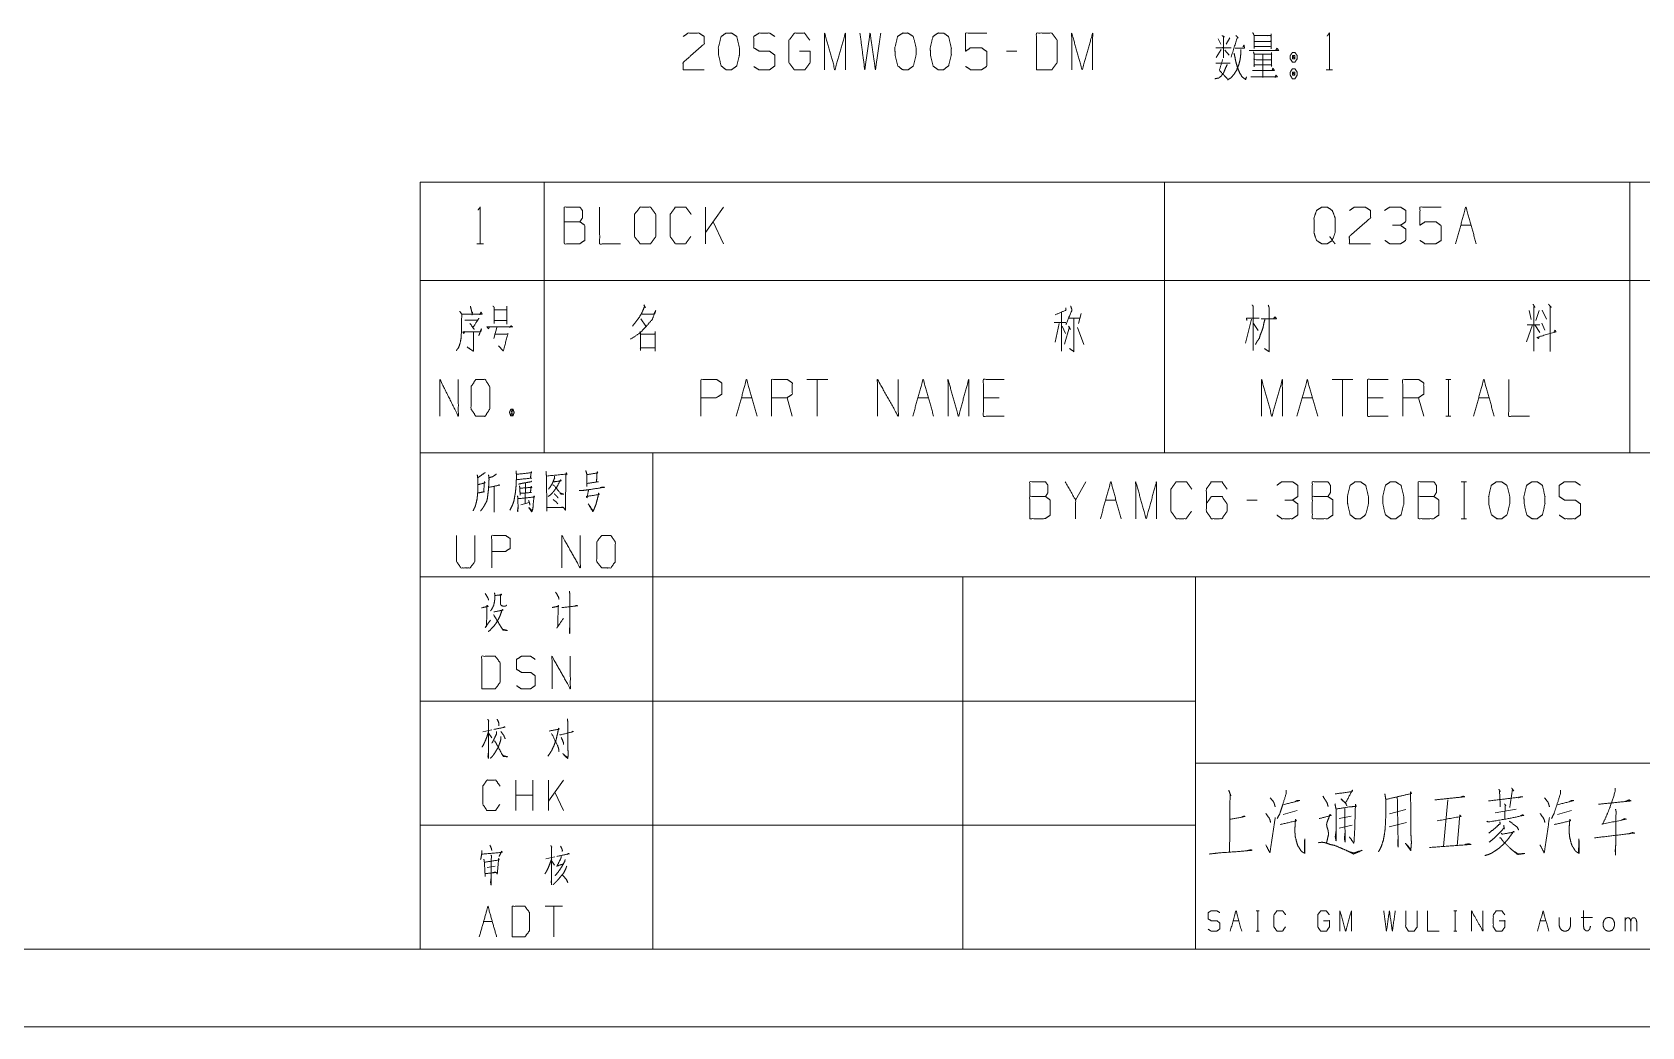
# Model space of a CAD drawing. Header units: millimetres. Extents: x 0 to 420, y 0 to 297.
# Drawn here: x 210 to 313.8, y 0 to 64.1 of the extents above; entities that cross this region are included whole.
import ezdxf

# ---------------------------------------------------------------- set-up
doc = ezdxf.new("R2010")
doc.units = ezdxf.units.MM
doc.layers.add('101', color=7, linetype='Continuous', true_color=0xffffff)

msp = doc.modelspace()

# ---------------------------------------------------------------- linework, layer by layer
at = {"layer": '101', "color": 72, "linetype": 'Continuous', "lineweight": 18}
for p, q in [((286.46, 63.7), (286.62, 63.35)), ((287.2, 63.75), (286.97, 63.35)), ((273.47, 62.9), (272.8, 62.9)), ((286.65, 63), (286.33, 62.5)), ((286.88, 62.97), (287.16, 62.65)), ((286.3, 62.12), (287.22, 62.12)), ((293.41, 61.7), (293.83, 61.7)), ((235, 54.46), (243, 54.46)), ((235, 54.46), (235, 48.11)), ((243, 54.46), (243, 48.11)), ((243, 54.46), (283, 54.46)), ((283, 54.46), (283, 48.11)), ((283, 54.46), (313, 54.46)), ((313, 54.46), (313, 48.11)), ((313, 54.46), (338, 54.46)), ((254.57, 52.85), (253.41, 51.2)), ((253.41, 50.48), (253.41, 52.85)), ((254.57, 50.48), (253.9, 51.9)), ((302.09, 51.68), (302.76, 51.68)), ((238.67, 50.48), (239.09, 50.48)), ((235, 48.11), (235, 37)), ((235, 48.11), (243, 48.11)), ((243, 48.11), (283, 48.11)), ((243, 48.11), (243, 37)), ((283, 48.11), (313, 48.11)), ((283, 48.11), (283, 37)), ((313, 48.11), (338, 48.11)), ((313, 48.11), (313, 37)), ((239.76, 46.22), (240.58, 46.22)), ((240.59, 46.45), (240.59, 45.3)), ((276.35, 46.08), (276.35, 43.55)), ((276.78, 45.68), (277.56, 45.68)), ((277.63, 45.98), (277.45, 45.35)), ((306.49, 46.18), (306.62, 45.6)), ((307.15, 46.18), (306.94, 45.53)), ((307.33, 46.2), (307.61, 45.62)), ((239.76, 45.53), (240.58, 45.53)), ((239.95, 45.08), (239.76, 44.38)), ((239.81, 44.65), (240.59, 44.65)), ((249.23, 45.65), (249.55, 45.17)), ((275.88, 45.4), (276.64, 45.4)), ((276.21, 45.35), (275.95, 44.13)), ((276.39, 45.17), (276.6, 44.7)), ((276.87, 45.12), (276.55, 44)), ((276.8, 45.17), (276.94, 44.95)), ((277.38, 45.08), (277.79, 43.98)), ((288.6, 45.62), (288.21, 44.08)), ((288.74, 45.35), (289.04, 44.9)), ((306.72, 45.25), (306.32, 44.17)), ((306.37, 45.25), (307.18, 45.25)), ((306.87, 45.25), (307.18, 44.77)), ((307.31, 45.37), (307.52, 44.92)), ((261.28, 41.74), (259.94, 41.74)), ((260.61, 41.74), (260.61, 39.36)), ((295.14, 41.74), (293.8, 41.74)), ((294.47, 41.74), (294.47, 39.36)), ((301.12, 41.74), (301.46, 41.74)), ((301.3, 41.74), (301.3, 39.36)), ((255.72, 40.56), (256.39, 40.56)), ((259, 39.36), (258.67, 40.56)), ((267.1, 40.56), (267.77, 40.56)), ((272.33, 40.56), (271.32, 40.56)), ((291.86, 40.56), (292.53, 40.56)), ((297.08, 40.56), (296.08, 40.56)), ((299.7, 39.36), (299.36, 40.56)), ((303.24, 40.56), (303.91, 40.56)), ((240.85, 39.81), (240.99, 39.39)), ((301.12, 39.36), (301.46, 39.36)), ((235, 37), (243, 37)), ((243, 37), (283, 37)), ((283, 37), (313, 37)), ((313, 37), (338, 37)), ((241.79, 35.05), (241.78, 33.74)), ((277.93, 35.14), (277.26, 33.96)), ((302.12, 35.14), (302.46, 35.14)), ((302.3, 35.14), (302.3, 32.76)), ((241.5, 33.66), (242.04, 33.81)), ((279.2, 33.96), (279.87, 33.96)), ((288.97, 33.96), (288.3, 33.96)), ((302.12, 32.76), (302.46, 32.76)), ((239.62, 19.15), (239.06, 19.01)), ((239.43, 18.9), (239.63, 18.63)), ((241.17, 13.94), (241.17, 15.91)), ((242.28, 13.94), (242.28, 15.91)), ((244.25, 15.91), (243.29, 14.54)), ((243.29, 13.94), (243.29, 15.91)), ((242.28, 14.94), (241.17, 14.94)), ((244.25, 13.94), (243.7, 15.12)), ((301.25, 14.63), (300.98, 11.62)), ((290.64, 13.69), (291.54, 13.94)), ((294.25, 13.42), (295.03, 13.59)), ((298.54, 14.01), (297.49, 13.73)), ((304.3, 13.8), (305.66, 14.04)), ((308.32, 13.69), (309.22, 13.94)), ((294.25, 12.8), (295.08, 13)), ((297.47, 12.9), (298.59, 13.18)), ((243.7, 10.96), (243.12, 10.84)), ((243.49, 10.67), (243.68, 10.43)), ((239.32, 10.28), (239.85, 10.36)), ((244.18, 7.77), (243.07, 7.77)), ((243.62, 7.77), (243.62, 5.8)), ((288.91, 7.48), (289.1, 7.48)), ((289.01, 7.48), (289.01, 6.17)), ((301.64, 7.48), (301.83, 7.48)), ((301.74, 7.48), (301.74, 6.17)), ((239.1, 6.79), (239.66, 6.79)), ((287.41, 6.84), (287.78, 6.84)), ((307.21, 6.84), (307.58, 6.84)), ((309.85, 7.04), (310.59, 7.04)), ((312.68, 6.17), (312.68, 7.04)), ((288.91, 6.17), (289.1, 6.17)), ((301.64, 6.17), (301.83, 6.17))]:
    msp.add_line(p, q, dxfattribs=at)
at = {"layer": '101', "color": 133, "linetype": 'Continuous', "lineweight": 18}
for p, q in [((235, 37), (415, 37)), ((235, 37), (235, 5)), ((250, 37), (250, 5)), ((235, 29), (415, 29)), ((270, 29), (270, 5)), ((285, 29), (285, 5)), ((235, 21), (285, 21)), ((285, 17), (394, 17)), ((235, 13), (285, 13)), ((25, 5), (415, 5)), ((235, 5), (415, 5)), ((0, 0), (420, 0))]:
    msp.add_line(p, q, dxfattribs=at)
at = {"layer": '101', "color": 72, "linetype": 'Continuous', "lineweight": 18}
for points, knots in [([(251.97, 63.85), (252.29, 64.07), (252.98, 64.07), (253.32, 63.85), (253.32, 63.37), (251.96, 62.17), (251.97, 61.7), (253.32, 61.7)], [0, 0, 0.069694, 0.192979, 0.265274, 0.350227, 0.67474, 0.759752, 1, 1]), ([(255.08, 61.7), (255.42, 61.95), (255.59, 62.65), (255.59, 63.12), (255.42, 63.85), (255.08, 64.07), (254.74, 64.07), (254.41, 63.85), (254.23, 63.12), (254.25, 62.65), (254.41, 61.95), (254.74, 61.7), (255.08, 61.7)], [0, 0, 0.067527, 0.183972, 0.260585, 0.380944, 0.446143, 0.500306, 0.565506, 0.685865, 0.76253, 0.87831, 0.945837, 1, 1]), ([(256.51, 61.92), (256.84, 61.7), (257.53, 61.7), (257.87, 61.95), (257.87, 62.65), (257.53, 62.9), (256.86, 62.9), (256.51, 63.12), (256.51, 63.85), (256.86, 64.07), (257.53, 64.07), (257.87, 63.85)], [0, 0, 0.068034, 0.184053, 0.254519, 0.372335, 0.442801, 0.555845, 0.62637, 0.748394, 0.818919, 0.931963, 1, 1]), ([(259.47, 62.9), (260.15, 62.9), (260.15, 62.17), (259.81, 61.7), (259.12, 61.7), (258.78, 62.17), (258.78, 63.6), (259.14, 64.07), (259.79, 64.07), (260.13, 63.6)], [0, 0, 0.103295, 0.214795, 0.30426, 0.410276, 0.499741, 0.718896, 0.809957, 0.910534, 1, 1]), ([(261.08, 61.7), (261.08, 64.07), (261.75, 61.7), (262.42, 64.07), (262.42, 61.7)], [0, 0, 0.245192, 0.5, 0.754808, 1, 1]), ([(263.36, 64.07), (263.67, 61.7), (264.01, 64.07), (264.36, 61.7), (264.7, 64.07)], [0, 0, 0.249746, 0.499742, 0.750003, 1, 1]), ([(266.46, 61.7), (266.8, 61.95), (266.98, 62.65), (266.98, 63.12), (266.8, 63.85), (266.46, 64.07), (266.13, 64.07), (265.79, 63.85), (265.61, 63.12), (265.63, 62.65), (265.79, 61.95), (266.13, 61.7), (266.46, 61.7)], [0, 0, 0.067527, 0.183972, 0.260585, 0.380944, 0.446143, 0.500306, 0.565506, 0.685865, 0.76253, 0.87831, 0.945837, 1, 1]), ([(268.74, 61.7), (269.07, 61.95), (269.25, 62.65), (269.25, 63.12), (269.07, 63.85), (268.74, 64.07), (268.4, 64.07), (268.07, 63.85), (267.89, 63.12), (267.91, 62.65), (268.07, 61.95), (268.4, 61.7), (268.74, 61.7)], [0, 0, 0.067524, 0.18397, 0.260582, 0.380941, 0.446138, 0.500304, 0.565503, 0.685862, 0.762527, 0.878307, 0.945834, 1, 1]), ([(270.17, 61.92), (270.5, 61.7), (271.19, 61.7), (271.53, 61.92), (271.53, 62.87), (271.19, 63.12), (270.5, 63.12), (270.17, 62.9), (270.17, 64.07), (271.53, 64.07)], [0, 0, 0.062227, 0.168345, 0.230572, 0.376816, 0.441264, 0.547383, 0.609609, 0.79049, 1, 1]), ([(274.74, 61.7), (275.73, 61.7), (276.08, 62.17), (276.08, 63.6), (275.73, 64.07), (274.74, 64.07), (274.74, 61.7)], [0, 0, 0.142136, 0.227161, 0.43179, 0.516815, 0.658951, 1, 1]), ([(277.01, 61.7), (277.01, 64.07), (277.69, 61.7), (278.36, 64.07), (278.36, 61.7)], [0, 0, 0.245192, 0.5, 0.754808, 1, 1]), ([(286.7, 63.9), (286.86, 63.82), (286.79, 63.87), (286.79, 62.47), (286.79, 63.12), (286.3, 63.12), (287.29, 63.12)], [0, 0, 0.046317, 0.069125, 0.437819, 0.608999, 0.739331, 1, 1]), ([(287.59, 63.92), (287.75, 63.75), (287.69, 63.8), (287.29, 62.52)], [0, 0, 0.14354, 0.187781, 1, 1]), ([(287.55, 63.1), (288.15, 63.1), (288.12, 63.3), (288.05, 63.17)], [0, 0, 0.634142, 0.848464, 1, 1]), ([(288.68, 64.1), (288.77, 63.92), (288.77, 63.07), (288.77, 63.2), (289.86, 63.2), (289.86, 63.05), (289.86, 64.02), (289.86, 63.9), (288.77, 63.9), (289.86, 63.9), (289.86, 63.52), (288.77, 63.52)], [0, 0, 0.027306, 0.1457, 0.163111, 0.315748, 0.336641, 0.472445, 0.489856, 0.642493, 0.79513, 0.847363, 1, 1]), ([(293.48, 63.87), (293.62, 64.07), (293.62, 61.7)], [0, 0, 0.093491, 1, 1]), ([(286.74, 62.37), (286.53, 61.67), (287.06, 61.1)], [0, 0, 0.483235, 1, 1]), ([(287.91, 63), (287.91, 62.7), (287.87, 62.37), (287.78, 62.02), (287.64, 61.67), (287.48, 61.42), (287.3, 61.2), (287.06, 61.05)], [0, 0, 0.134096, 0.280226, 0.441582, 0.610315, 0.742763, 0.870658, 1, 1]), ([(287.48, 62.77), (287.53, 62.52), (287.59, 62.22), (287.69, 61.87), (287.83, 61.52), (287.99, 61.25), (288.22, 61.07), (288.28, 61.25)], [0, 0, 0.122115, 0.267687, 0.442436, 0.62281, 0.774617, 0.912627, 1, 1]), ([(288.45, 62.95), (290.34, 62.95), (290.25, 63.1), (290.16, 62.95)], [0, 0, 0.84452, 0.92226, 1, 1]), ([(288.73, 62.85), (288.77, 62.72), (288.77, 61.9), (288.77, 62.02), (289.9, 62.02), (289.9, 61.9), (289.9, 62.82), (289.9, 62.7), (288.77, 62.7), (288.77, 62.35), (289.9, 62.35), (289.33, 62.35), (289.33, 62.7), (289.33, 61.2), (289.33, 61.65), (288.66, 61.65), (290.08, 61.65), (289.99, 61.8), (289.92, 61.65)], [0, 0, 0.011506, 0.084582, 0.095654, 0.195852, 0.206924, 0.288857, 0.299929, 0.400127, 0.431129, 0.531327, 0.581425, 0.612427, 0.745292, 0.785151, 0.844644, 0.96989, 0.985311, 1, 1]), ([(291.4, 62.82), (291.24, 62.82), (291.1, 62.62), (291.1, 62.4), (291.24, 62.2), (291.4, 62.2), (291.54, 62.4), (291.54, 62.62), (291.4, 62.82)], [0, 0, 0.091012, 0.231141, 0.359867, 0.499993, 0.591006, 0.731139, 0.859864, 1, 1]), ([(291.4, 62.4), (291.4, 62.62), (291.24, 62.62)], [0, 0, 0.585813, 1, 1]), ([(291.24, 62.4), (291.4, 62.4), (291.24, 62.62), (291.24, 62.4)], [0, 0, 0.241164, 0.658904, 1, 1]), ([(287.04, 62.05), (286.9, 61.75), (286.81, 61.52), (286.65, 61.3), (286.49, 61.17), (286.23, 61.12)], [0, 0, 0.251057, 0.434045, 0.642625, 0.795773, 1, 1]), ([(288.56, 61.25), (290.27, 61.25), (290.18, 61.35), (290.11, 61.2)], [0, 0, 0.85138, 0.91765, 1, 1]), ([(291.54, 61.55), (291.4, 61.77), (291.24, 61.77), (291.1, 61.55), (291.1, 61.35), (291.24, 61.12), (291.4, 61.12), (291.54, 61.35), (291.54, 61.55)], [0, 0, 0.149201, 0.238515, 0.38771, 0.499998, 0.649195, 0.738509, 0.887713, 1, 1]), ([(291.24, 61.55), (291.24, 61.35), (291.4, 61.35)], [0, 0, 0.556976, 1, 1]), ([(291.4, 61.55), (291.24, 61.55), (291.4, 61.35), (291.4, 61.55)], [0, 0, 0.258824, 0.674604, 1, 1]), ([(238.74, 52.65), (238.88, 52.85), (238.88, 50.48)], [0, 0, 0.093491, 1, 1]), ([(244.3, 51.9), (244.3, 52.85), (245.31, 52.85), (245.47, 52.63), (245.47, 52.15), (245.31, 51.9), (244.3, 51.9), (244.3, 50.48), (245.29, 50.48), (245.62, 50.7), (245.62, 51.68), (245.31, 51.9)], [0, 0, 0.115917, 0.238846, 0.272468, 0.330427, 0.366584, 0.489512, 0.663388, 0.78416, 0.833484, 0.952452, 1, 1]), ([(246.58, 52.85), (246.58, 50.48), (247.92, 50.48)], [0, 0, 0.638733, 1, 1]), ([(249.19, 50.48), (249.86, 50.48), (250.2, 50.95), (250.2, 52.38), (249.86, 52.85), (249.19, 52.85), (248.83, 52.38), (248.83, 50.95), (249.19, 50.48)], [0, 0, 0.102684, 0.191619, 0.409477, 0.498411, 0.601095, 0.691619, 0.909477, 1, 1]), ([(252.45, 50.95), (252.12, 50.48), (251.46, 50.48), (251.13, 50.95), (251.13, 52.38), (251.46, 52.85), (252.14, 52.85), (252.47, 52.38)], [0, 0, 0.11457, 0.243368, 0.357935, 0.638584, 0.753151, 0.88543, 1, 1]), ([(293.65, 50.95), (293.81, 50.7), (293.48, 50.48), (293.14, 50.48), (292.8, 50.7), (292.63, 51.18), (292.63, 52.15), (292.8, 52.63), (293.14, 52.85), (293.48, 52.85), (293.81, 52.63), (293.99, 52.15), (293.99, 51.2), (293.81, 50.7), (293.99, 50.48)], [0, 0, 0.043279, 0.102317, 0.151367, 0.210407, 0.284429, 0.426831, 0.500853, 0.559894, 0.608944, 0.667982, 0.742004, 0.880755, 0.958211, 1, 1]), ([(294.92, 52.63), (295.24, 52.85), (295.93, 52.85), (296.27, 52.63), (296.27, 52.15), (294.9, 50.95), (294.92, 50.48), (296.27, 50.48)], [0, 0, 0.069691, 0.192979, 0.265274, 0.350227, 0.674741, 0.759752, 1, 1]), ([(298.21, 51.68), (298.54, 51.9), (298.54, 52.63), (298.21, 52.85), (297.52, 52.85), (297.18, 52.63)], [0, 0, 0.153872, 0.429851, 0.583723, 0.846122, 1, 1]), ([(299.46, 50.7), (299.79, 50.48), (300.48, 50.48), (300.82, 50.7), (300.82, 51.65), (300.48, 51.9), (299.79, 51.9), (299.46, 51.68), (299.46, 52.85), (300.82, 52.85)], [0, 0, 0.062229, 0.168345, 0.230571, 0.376816, 0.441264, 0.547379, 0.609609, 0.79049, 1, 1]), ([(297.2, 50.7), (297.52, 50.48), (298.21, 50.48), (298.54, 50.7), (298.54, 51.43), (298.21, 51.68), (297.69, 51.68)], [0, 0, 0.124123, 0.34369, 0.472445, 0.703376, 0.836727, 1, 1]), ([(237.56, 46.13), (237.69, 45.95), (237.66, 44.45), (237.59, 44.08), (237.48, 43.78), (237.34, 43.6)], [0, 0, 0.081566, 0.649824, 0.793832, 0.914832, 1, 1]), ([(237.7, 45.95), (239.01, 45.95), (238.93, 46.08), (238.85, 45.9)], [0, 0, 0.79327, 0.883171, 1, 1]), ([(237.89, 45.55), (238.71, 45.55), (238.8, 45.68), (238.41, 45.08), (238.5, 44.95), (238.22, 45.35)], [0, 0, 0.349352, 0.41636, 0.723317, 0.790325, 1, 1]), ([(238.25, 46.45), (238.36, 46), (238.39, 46.08), (238.35, 45.9)], [0, 0, 0.638265, 0.750293, 1, 1]), ([(239.7, 46.47), (239.78, 46.38), (239.78, 45.35)], [0, 0, 0.110318, 1, 1]), ([(249.32, 45.95), (250.08, 45.95), (250.2, 46.18), (249.97, 45.6), (249.55, 45.12), (249.14, 44.7), (248.56, 44.33)], [0, 0, 0.213824, 0.286066, 0.460275, 0.639447, 0.80491, 1, 1]), ([(249.43, 46.55), (249.53, 46.38), (249.48, 46.45), (249.28, 45.98), (249.05, 45.62), (248.7, 45.17)], [0, 0, 0.113643, 0.164652, 0.449685, 0.682203, 1, 1]), ([(276.64, 46.35), (276.64, 46.2), (275.95, 45.9)], [0, 0, 0.166335, 1, 1]), ([(276.94, 46.47), (277.03, 46.22), (276.64, 45.28)], [0, 0, 0.205285, 1, 1]), ([(277.15, 45.68), (277.15, 43.53), (276.87, 43.73)], [0, 0, 0.861245, 1, 1]), ([(288.3, 45.53), (288.28, 45.68), (289.1, 45.68)], [0, 0, 0.156667, 1, 1]), ([(288.64, 46.55), (288.71, 46.45), (288.71, 43.6)], [0, 0, 0.041199, 1, 1]), ([(289.22, 45.65), (290.21, 45.65), (290.12, 45.78), (290.01, 45.65)], [0, 0, 0.757413, 0.874554, 1, 1]), ([(289.68, 46.53), (289.73, 46.38), (289.73, 43.53), (289.43, 43.73)], [0, 0, 0.047209, 0.892896, 1, 1]), ([(306.76, 46.58), (306.87, 46.38), (306.81, 46.45), (306.81, 43.55)], [0, 0, 0.070344, 0.098885, 1, 1]), ([(307.75, 46.58), (307.93, 46.38), (307.86, 46.45), (307.86, 43.53)], [0, 0, 0.081006, 0.11229, 1, 1]), ([(237.91, 44.83), (237.81, 44.7), (237.77, 44.8), (238.91, 44.8), (238.96, 45), (238.79, 44.55)], [0, 0, 0.074524, 0.127161, 0.67261, 0.770465, 1, 1]), ([(238.44, 44.83), (238.44, 43.55), (238.03, 43.83)], [0, 0, 0.721581, 1, 1]), ([(239.46, 45.08), (239.41, 45), (239.32, 45.12), (240.97, 45.12), (240.87, 45.2), (240.76, 45.08)], [0, 0, 0.040633, 0.112439, 0.86841, 0.923643, 1, 1]), ([(240.67, 44.73), (240.37, 43.55), (240.07, 43.9)], [0, 0, 0.725031, 1, 1]), ([(249.16, 44.8), (249.21, 44.73), (249.21, 43.6), (249.21, 43.78), (250.15, 43.78), (250.15, 43.55), (250.15, 44.83), (250.15, 44.65), (249.25, 44.65)], [0, 0, 0.018725, 0.248079, 0.283757, 0.474741, 0.520613, 0.780549, 0.816226, 1, 1]), ([(289.47, 45.62), (289.4, 45.37), (289.36, 45.15), (289.29, 44.9), (289.18, 44.65), (289.1, 44.38), (288.95, 44.17), (288.85, 43.98)], [0, 0, 0.146031, 0.274053, 0.420084, 0.572724, 0.735083, 0.872755, 1, 1]), ([(307.15, 44.5), (307.1, 44.38), (306.99, 44.45), (308.23, 44.8), (308.17, 44.92), (308.1, 44.77)], [0, 0, 0.073272, 0.143369, 0.837239, 0.91051, 1, 1]), ([(236.28, 39.36), (236.28, 41.74), (237.47, 39.36), (237.47, 41.74)], [0, 0, 0.320621, 0.679379, 1, 1]), ([(238.6, 39.36), (239.2, 39.36), (239.5, 39.84), (239.5, 41.26), (239.2, 41.74), (238.6, 41.74), (238.29, 41.26), (238.29, 39.84), (238.6, 39.36)], [0, 0, 0.094594, 0.183574, 0.409674, 0.498654, 0.593248, 0.683574, 0.909674, 1, 1]), ([(253.11, 39.36), (253.11, 41.74), (254.11, 41.74), (254.45, 41.51), (254.45, 40.79), (254.1, 40.56), (253.11, 40.56)], [0, 0, 0.401146, 0.571314, 0.639588, 0.762043, 0.832817, 1, 1]), ([(257.66, 39.36), (257.66, 41.74), (258.67, 41.74), (259, 41.51), (259, 40.79), (258.67, 40.56), (257.66, 40.56)], [0, 0, 0.400952, 0.571034, 0.639278, 0.761674, 0.829918, 1, 1]), ([(264.49, 39.36), (264.49, 41.74), (265.83, 39.36), (265.83, 41.74)], [0, 0, 0.317574, 0.682426, 1, 1]), ([(269.04, 39.36), (269.04, 41.74), (269.71, 39.36), (270.38, 41.74), (270.38, 39.36)], [0, 0, 0.245192, 0.5, 0.754808, 1, 1]), ([(272.66, 39.36), (271.32, 39.36), (271.32, 41.74), (272.66, 41.74)], [0, 0, 0.26539, 0.73461, 1, 1]), ([(289.25, 39.36), (289.25, 41.74), (289.92, 39.36), (290.59, 41.74), (290.59, 39.36)], [0, 0, 0.245192, 0.5, 0.754808, 1, 1]), ([(297.42, 39.36), (296.08, 39.36), (296.08, 41.74), (297.42, 41.74)], [0, 0, 0.26539, 0.73461, 1, 1]), ([(298.35, 39.36), (298.35, 41.74), (299.36, 41.74), (299.7, 41.51), (299.7, 40.79), (299.36, 40.56), (298.35, 40.56)], [0, 0, 0.400952, 0.571034, 0.639278, 0.761674, 0.829918, 1, 1]), ([(305.18, 41.74), (305.18, 39.36), (306.53, 39.36)], [0, 0, 0.638733, 1, 1]), ([(240.85, 39.39), (240.99, 39.39), (241.07, 39.61), (240.99, 39.81), (240.85, 39.81), (240.77, 39.61), (240.85, 39.39), (240.99, 39.81)], [0, 0, 0.086283, 0.23189, 0.363169, 0.449452, 0.580731, 0.726338, 1, 1]), ([(239.2, 35.73), (239.14, 35.69), (238.72, 35.4), (238.69, 35.58), (238.73, 35.4), (238.73, 34.83), (238.72, 34.47), (238.7, 34.23), (238.67, 33.99), (238.62, 33.77), (238.56, 33.55), (238.48, 33.39), (238.42, 33.26)], [0, 0, 0.024363, 0.186803, 0.243942, 0.302154, 0.485023, 0.597668, 0.675195, 0.753199, 0.825098, 0.898191, 0.953346, 1, 1]), ([(239.94, 35.64), (239.69, 35.47), (239.45, 35.4), (239.42, 35.58), (239.45, 35.31), (239.44, 35.05), (239.42, 34.76), (239.4, 34.52), (239.37, 34.3), (239.34, 34.05), (239.3, 33.88), (239.22, 33.74), (239.14, 33.59), (239.06, 33.46), (238.98, 33.35), (238.9, 33.26)], [0, 0, 0.096323, 0.172941, 0.229419, 0.31342, 0.396988, 0.487497, 0.564126, 0.634338, 0.711439, 0.768976, 0.817389, 0.871907, 0.92032, 0.962889, 1, 1]), ([(241.2, 35.84), (241.21, 35.64), (241.21, 35.29), (241.2, 34.96), (241.18, 34.74), (241.15, 34.45), (241.11, 34.21), (241.06, 33.94), (241, 33.74), (240.92, 33.55), (240.79, 33.3)], [0, 0, 0.076501, 0.212087, 0.339339, 0.424292, 0.535104, 0.630036, 0.733301, 0.813244, 0.895184, 1, 1]), ([(241.25, 35.62), (242.21, 35.73), (242.17, 35.78), (242.12, 35.38), (242.2, 35.38), (241.23, 35.27)], [0, 0, 0.39108, 0.416924, 0.577585, 0.60892, 1, 1]), ([(243.12, 35.8), (243.15, 35.51), (243.18, 33.24), (243.17, 33.48), (244.27, 33.48), (244.2, 33.5), (244.04, 33.48)], [0, 0, 0.069512, 0.617083, 0.675676, 0.942511, 0.962039, 1, 1]), ([(243.17, 35.51), (244.48, 35.64), (244.43, 35.71), (244.4, 35.51), (244.38, 33.52), (244.37, 33.3), (244.26, 33.48)], [0, 0, 0.32813, 0.348326, 0.398409, 0.893176, 0.948286, 1, 1]), ([(243.68, 35.49), (243.68, 35.38), (243.54, 35.05), (243.37, 34.78), (243.29, 34.67)], [0, 0, 0.119857, 0.510439, 0.853216, 1, 1]), ([(245.69, 35.86), (245.76, 35.6), (245.76, 34.83), (245.76, 35.03), (246.51, 35.14), (246.38, 35.14), (246.41, 35.69), (246.43, 35.78), (246.46, 35.71), (246.35, 35.69), (245.76, 35.6)], [0, 0, 0.076615, 0.294118, 0.350048, 0.563217, 0.598361, 0.753969, 0.779212, 0.799823, 0.831203, 1, 1]), ([(238.76, 34.41), (238.8, 34.43), (239.15, 34.5), (239.11, 34.47), (239.15, 35.16), (239.19, 35.07), (238.75, 34.96)], [0, 0, 0.022681, 0.239273, 0.269981, 0.676983, 0.732557, 1, 1]), ([(239.44, 34.78), (240.14, 34.92), (240.09, 34.94), (240.01, 34.89)], [0, 0, 0.834819, 0.895271, 1, 1]), ([(239.79, 34.83), (239.79, 33.19), (239.78, 33.3), (239.79, 33.48)], [0, 0, 0.849785, 0.907773, 1, 1]), ([(242.2, 35.18), (242.15, 35.14), (241.76, 35.07), (241.54, 35.03), (241.34, 34.98)], [0, 0, 0.07226, 0.516589, 0.766867, 1, 1]), ([(241.42, 34.87), (241.43, 34.72), (241.46, 34.27), (241.45, 34.39), (242.18, 34.45), (242.12, 34.45), (242.17, 34.85), (242.2, 34.78), (241.43, 34.72)], [0, 0, 0.056492, 0.217482, 0.258029, 0.525926, 0.548635, 0.694164, 0.720796, 1, 1]), ([(243.6, 35.16), (243.66, 35.14), (244.1, 35.2), (244.06, 35.27), (243.85, 34.85), (243.7, 34.63), (243.56, 34.45), (243.42, 34.3), (243.26, 34.19)], [0, 0, 0.033928, 0.260451, 0.302015, 0.540804, 0.679359, 0.795007, 0.902031, 1, 1]), ([(243.57, 34.92), (243.62, 34.92), (244.1, 34.34), (244.27, 34.34), (244.1, 34.39), (244.02, 34.43)], [0, 0, 0.037884, 0.645156, 0.784053, 0.927468, 1, 1]), ([(243.65, 34.36), (243.82, 34.21), (243.9, 34.1)], [0, 0, 0.630834, 1, 1]), ([(245.27, 34.58), (245.48, 34.58), (245.88, 34.63), (246.88, 34.78), (246.77, 34.8), (246.61, 34.76)], [0, 0, 0.107045, 0.322389, 0.855631, 0.914429, 1, 1]), ([(245.87, 34.63), (245.76, 34.1), (245.72, 34.19), (246.55, 34.32), (246.51, 34.41), (246.51, 34.32), (246.41, 33.94), (246.35, 33.7), (246.27, 33.5), (246.21, 33.35), (246.16, 33.24), (246.13, 33.22), (245.85, 33.72), (246.15, 33.26)], [0, 0, 0.136367, 0.159976, 0.371153, 0.396349, 0.418608, 0.516111, 0.579315, 0.633124, 0.675136, 0.705359, 0.714999, 0.861275, 1, 1]), ([(274.31, 34.19), (274.31, 35.14), (275.32, 35.14), (275.48, 34.91), (275.48, 34.44), (275.32, 34.19), (274.31, 34.19), (274.31, 32.76), (275.3, 32.76), (275.63, 32.99), (275.63, 33.96), (275.32, 34.19)], [0, 0, 0.115917, 0.238847, 0.27247, 0.330428, 0.366585, 0.489515, 0.66339, 0.784165, 0.833487, 0.952454, 1, 1]), ([(277.26, 32.76), (277.26, 33.96), (276.59, 35.14)], [0, 0, 0.469957, 1, 1]), ([(281.14, 32.76), (281.14, 35.14), (281.81, 32.76), (282.48, 35.14), (282.48, 32.76)], [0, 0, 0.245192, 0.5, 0.754808, 1, 1]), ([(284.74, 33.24), (284.4, 32.76), (283.75, 32.76), (283.41, 33.24), (283.41, 34.66), (283.75, 35.14), (284.42, 35.14), (284.76, 34.66)], [0, 0, 0.114568, 0.243366, 0.357936, 0.638584, 0.753154, 0.885433, 1, 1]), ([(285.69, 33.71), (286.01, 34.19), (286.7, 34.19), (287.03, 33.71), (287.03, 33.24), (286.7, 32.76), (286.01, 32.76), (285.69, 33.24), (285.69, 34.66), (286.01, 35.14), (286.7, 35.14), (287.03, 34.66)], [0, 0, 0.076964, 0.169762, 0.248073, 0.312018, 0.39033, 0.483127, 0.560092, 0.751927, 0.828891, 0.921688, 1, 1]), ([(291.25, 33.96), (291.59, 34.19), (291.59, 34.91), (291.25, 35.14), (290.56, 35.14), (290.23, 34.91)], [0, 0, 0.153877, 0.429855, 0.583732, 0.846129, 1, 1]), ([(292.52, 34.19), (292.52, 35.14), (293.53, 35.14), (293.69, 34.91), (293.69, 34.44), (293.53, 34.19), (292.52, 34.19), (292.52, 32.76), (293.51, 32.76), (293.85, 32.99), (293.85, 33.96), (293.53, 34.19)], [0, 0, 0.115917, 0.238845, 0.272468, 0.330427, 0.366583, 0.489512, 0.663388, 0.78416, 0.833484, 0.952452, 1, 1]), ([(295.63, 32.76), (295.96, 33.01), (296.14, 33.71), (296.14, 34.19), (295.96, 34.91), (295.63, 35.14), (295.29, 35.14), (294.96, 34.91), (294.78, 34.19), (294.8, 33.71), (294.96, 33.01), (295.29, 32.76), (295.63, 32.76)], [0, 0, 0.067524, 0.183971, 0.260583, 0.380943, 0.446139, 0.500306, 0.565503, 0.685862, 0.762528, 0.878309, 0.945833, 1, 1]), ([(297.9, 32.76), (298.24, 33.01), (298.42, 33.71), (298.42, 34.19), (298.24, 34.91), (297.9, 35.14), (297.57, 35.14), (297.23, 34.91), (297.06, 34.19), (297.07, 33.71), (297.23, 33.01), (297.57, 32.76), (297.9, 32.76)], [0, 0, 0.067527, 0.183972, 0.260584, 0.380943, 0.446142, 0.500305, 0.565504, 0.685864, 0.762529, 0.87831, 0.945837, 1, 1]), ([(299.35, 34.19), (299.35, 35.14), (300.36, 35.14), (300.52, 34.91), (300.52, 34.44), (300.36, 34.19), (299.35, 34.19), (299.35, 32.76), (300.34, 32.76), (300.68, 32.99), (300.68, 33.96), (300.36, 34.19)], [0, 0, 0.115916, 0.238846, 0.272469, 0.330427, 0.366583, 0.489513, 0.663388, 0.784161, 0.833486, 0.952452, 1, 1]), ([(304.73, 32.76), (305.07, 33.01), (305.25, 33.71), (305.25, 34.19), (305.07, 34.91), (304.73, 35.14), (304.4, 35.14), (304.06, 34.91), (303.89, 34.19), (303.9, 33.71), (304.06, 33.01), (304.4, 32.76), (304.73, 32.76)], [0, 0, 0.067524, 0.183971, 0.260583, 0.380943, 0.446139, 0.500306, 0.565503, 0.685862, 0.762528, 0.878309, 0.945833, 1, 1]), ([(307.01, 32.76), (307.35, 33.01), (307.52, 33.71), (307.52, 34.19), (307.35, 34.91), (307.01, 35.14), (306.67, 35.14), (306.34, 34.91), (306.16, 34.19), (306.18, 33.71), (306.34, 33.01), (306.67, 32.76), (307.01, 32.76)], [0, 0, 0.067524, 0.183971, 0.260583, 0.380943, 0.446139, 0.500306, 0.565503, 0.685862, 0.762528, 0.878309, 0.945833, 1, 1]), ([(308.44, 32.99), (308.77, 32.76), (309.46, 32.76), (309.8, 33.01), (309.8, 33.71), (309.46, 33.96), (308.79, 33.96), (308.44, 34.19), (308.44, 34.91), (308.79, 35.14), (309.46, 35.14), (309.8, 34.91)], [0, 0, 0.068037, 0.184056, 0.254519, 0.372335, 0.442798, 0.555843, 0.62637, 0.748394, 0.818922, 0.931966, 1, 1]), ([(241.29, 34.23), (241.31, 34.03), (241.32, 33.52), (241.31, 33.19), (241.29, 33.28), (241.32, 33.5)], [0, 0, 0.147471, 0.523365, 0.768668, 0.835023, 1, 1]), ([(241.32, 34.05), (242.39, 34.16), (242.35, 34.23), (242.34, 34.12), (242.29, 33.61), (242.28, 33.41), (242.21, 33.19), (242.01, 33.48), (242.23, 33.26)], [0, 0, 0.374083, 0.399749, 0.43883, 0.61759, 0.687459, 0.767887, 0.891105, 1, 1]), ([(242, 33.94), (242.06, 33.77), (242.09, 33.63)], [0, 0, 0.579215, 1, 1]), ([(243.59, 33.99), (243.79, 33.83), (243.88, 33.72)], [0, 0, 0.637944, 1, 1]), ([(290.24, 32.99), (290.56, 32.76), (291.25, 32.76), (291.59, 32.99), (291.59, 33.71), (291.25, 33.96), (290.74, 33.96)], [0, 0, 0.124118, 0.343685, 0.472446, 0.703377, 0.836734, 1, 1]), ([(237.36, 31.68), (237.36, 30), (237.64, 29.58), (238.23, 29.58), (238.54, 30), (238.54, 31.68)], [0, 0, 0.33715, 0.438599, 0.557782, 0.66285, 1, 1]), ([(239.62, 29.58), (239.62, 31.68), (240.51, 31.68), (240.81, 31.48), (240.81, 30.84), (240.49, 30.64), (239.62, 30.64)], [0, 0, 0.401145, 0.571312, 0.639588, 0.762043, 0.832818, 1, 1]), ([(244.15, 29.58), (244.15, 31.68), (245.33, 29.58), (245.33, 31.68)], [0, 0, 0.317575, 0.682425, 1, 1]), ([(246.71, 29.58), (247.3, 29.58), (247.59, 30), (247.59, 31.26), (247.3, 31.68), (246.71, 31.68), (246.39, 31.26), (246.39, 30), (246.71, 29.58)], [0, 0, 0.102684, 0.19162, 0.409478, 0.498414, 0.601098, 0.69162, 0.909478, 1, 1]), ([(243.74, 28.03), (243.93, 27.7), (243.96, 27.56)], [0, 0, 0.736529, 1, 1]), ([(244.63, 28.09), (244.65, 27.94), (244.65, 25.36), (244.63, 25.53), (244.65, 25.75)], [0, 0, 0.049515, 0.872926, 0.929447, 1, 1]), ([(238.96, 27.01), (239.39, 27.1), (239.32, 27.19), (239.31, 27.01), (239.29, 25.84), (239.21, 25.75), (239.54, 26.22)], [0, 0, 0.167422, 0.209474, 0.278414, 0.733408, 0.779231, 1, 1]), ([(239.2, 27.94), (239.39, 27.63), (239.42, 27.5)], [0, 0, 0.726452, 1, 1]), ([(239.81, 27.98), (239.82, 27.78), (239.82, 27.56), (239.79, 27.37), (239.75, 27.17), (239.68, 27.03), (239.62, 26.92), (239.54, 26.81)], [0, 0, 0.161539, 0.340478, 0.503498, 0.668955, 0.787647, 0.890428, 1, 1]), ([(239.84, 27.81), (240.26, 27.85), (240.23, 27.92), (240.18, 27.74), (240.18, 27.59), (240.18, 27.3), (240.2, 27.23), (240.23, 27.17), (240.29, 27.14), (240.37, 27.12), (240.48, 27.12), (240.54, 27.14), (240.59, 27.19)], [0, 0, 0.256861, 0.301243, 0.412007, 0.505689, 0.679669, 0.720918, 0.765306, 0.805452, 0.854617, 0.920845, 0.960991, 1, 1]), ([(243.51, 27.03), (243.94, 27.12), (243.91, 27.17), (243.88, 25.8), (243.82, 25.71), (244.24, 26.33)], [0, 0, 0.163595, 0.183435, 0.685805, 0.725489, 1, 1]), ([(244.15, 27.03), (245.16, 27.14), (245.1, 27.17), (244.97, 27.12)], [0, 0, 0.837047, 0.891364, 1, 1]), ([(239.75, 26.75), (240.35, 26.86), (240.31, 26.92), (240.17, 26.53), (240.09, 26.35), (240.01, 26.2), (239.89, 26), (239.75, 25.82), (239.6, 25.67), (239.5, 25.55), (239.4, 25.49)], [0, 0, 0.254941, 0.288363, 0.462053, 0.541623, 0.612966, 0.709673, 0.80267, 0.888733, 0.952733, 1, 1]), ([(239.73, 26.55), (239.76, 26.55), (240.34, 25.58), (240.63, 25.55), (240.34, 25.62), (240.26, 25.71)], [0, 0, 0.016597, 0.617583, 0.775731, 0.937327, 1, 1]), ([(238.98, 21.79), (239.85, 21.79), (240.17, 22.21), (240.17, 23.47), (239.85, 23.89), (238.98, 23.89), (238.98, 21.79)], [0, 0, 0.142136, 0.227161, 0.43179, 0.516816, 0.658952, 1, 1]), ([(241.23, 21.99), (241.52, 21.79), (242.13, 21.79), (242.43, 22.01), (242.43, 22.63), (242.13, 22.85), (241.54, 22.85), (241.23, 23.05), (241.23, 23.69), (241.54, 23.89), (242.13, 23.89), (242.43, 23.69)], [0, 0, 0.068036, 0.184055, 0.254519, 0.372335, 0.4428, 0.555844, 0.62637, 0.748394, 0.81892, 0.931964, 1, 1]), ([(243.51, 21.79), (243.51, 23.89), (244.69, 21.79), (244.69, 23.89)], [0, 0, 0.317575, 0.682425, 1, 1]), ([(239.37, 19.83), (239.44, 19.71), (239.41, 19.75), (239.41, 17.31), (239.38, 17.45), (239.41, 17.66)], [0, 0, 0.048142, 0.065074, 0.880813, 0.930182, 1, 1]), ([(239.97, 19.83), (240.06, 19.65), (240.09, 19.52), (240.09, 19.4)], [0, 0, 0.449924, 0.728677, 1, 1]), ([(244.5, 19.85), (244.53, 19.63), (244.53, 18.05), (244.55, 17.54), (244.53, 17.33), (244.52, 17.29), (244.2, 17.62), (244.52, 17.33)], [0, 0, 0.066217, 0.519982, 0.669307, 0.729162, 0.741827, 0.875056, 1, 1]), ([(239.41, 19.01), (239.32, 18.72), (239.22, 18.47), (239.12, 18.24), (239, 18.03)], [0, 0, 0.285939, 0.539663, 0.775435, 1, 1]), ([(240.2, 18.72), (240.22, 18.55), (240.13, 18.26), (240.04, 18.03), (239.94, 17.85), (239.76, 17.56), (239.66, 17.43), (239.53, 17.31)], [0, 0, 0.103476, 0.291956, 0.443856, 0.576191, 0.787107, 0.887318, 1, 1]), ([(239.94, 19.03), (239.92, 18.86), (239.78, 18.57), (239.68, 18.36), (239.62, 18.28)], [0, 0, 0.201933, 0.596284, 0.876828, 1, 1]), ([(239.75, 19.17), (240.49, 19.32), (240.44, 19.34), (240.36, 19.29)], [0, 0, 0.838754, 0.907252, 1, 1]), ([(240.22, 19.03), (240.39, 18.8), (240.44, 18.69), (240.49, 18.57)], [0, 0, 0.535199, 0.744449, 1, 1]), ([(243.33, 19.07), (243.98, 19.19), (243.93, 19.25), (243.89, 19.01), (243.83, 18.76), (243.77, 18.49), (243.65, 18.16), (243.52, 17.89), (243.51, 17.85), (243.39, 17.66), (243.25, 17.45)], [0, 0, 0.244428, 0.272774, 0.366789, 0.461906, 0.564547, 0.695473, 0.807142, 0.823507, 0.905515, 1, 1]), ([(243.48, 18.92), (243.87, 18.12), (243.95, 17.89), (243.96, 17.74)], [0, 0, 0.70022, 0.886543, 1, 1]), ([(244.01, 18.84), (244.05, 18.82), (244.9, 19.03), (244.84, 19.05), (244.78, 19.01)], [0, 0, 0.045965, 0.873307, 0.932104, 1, 1]), ([(239.81, 18.43), (239.85, 18.38), (240.36, 17.43), (240.64, 17.41), (240.38, 17.47), (240.3, 17.56)], [0, 0, 0.033497, 0.633662, 0.788434, 0.938664, 1, 1]), ([(244.11, 18.65), (244.24, 18.34), (244.25, 18.2)], [0, 0, 0.698424, 1, 1]), ([(240.14, 14.34), (239.87, 13.94), (239.32, 13.94), (239.05, 14.34), (239.05, 15.52), (239.32, 15.91), (239.88, 15.91), (240.16, 15.52)], [0, 0, 0.114569, 0.243366, 0.357935, 0.638584, 0.753153, 0.885431, 1, 1]), ([(287.13, 15.25), (287.27, 14.9), (287.23, 15.01), (287.2, 14.28), (287.2, 12.25), (287.18, 11.28)], [0, 0, 0.088891, 0.116032, 0.287978, 0.770794, 1, 1]), ([(289.81, 14.76), (290.03, 14.49), (290.08, 14.35), (290.13, 14.18)], [0, 0, 0.519919, 0.73571, 1, 1]), ([(290.83, 15.25), (290.83, 15.01), (290.59, 14.25), (290.42, 13.73), (290.25, 13.42)], [0, 0, 0.124612, 0.535976, 0.817159, 1, 1]), ([(290.66, 14.32), (291.71, 14.59), (291.54, 14.59), (291.37, 14.49)], [0, 0, 0.745411, 0.862774, 1, 1]), ([(293.2, 14.87), (293.47, 14.45), (293.54, 14.21)], [0, 0, 0.661595, 1, 1]), ([(294, 15.01), (295.13, 15.18), (295.1, 15.25), (294.66, 14.42), (294.37, 14.7), (294.69, 14.38), (294.74, 14.25)], [0, 0, 0.361753, 0.385074, 0.683733, 0.811934, 0.953357, 1, 1]), ([(297.2, 15.01), (297.27, 14.59), (297.25, 14.18), (297.25, 13.45), (297.22, 12.8), (297.17, 12.42), (297.1, 12.04), (296.98, 11.66), (296.88, 11.45), (296.78, 11.28)], [0, 0, 0.110336, 0.219176, 0.409317, 0.581468, 0.681885, 0.783317, 0.887931, 0.947989, 1, 1]), ([(297.27, 14.66), (298.91, 15.04), (298.86, 15.14), (298.86, 14.63), (298.88, 13.21), (298.88, 12.38), (298.91, 11.87), (298.88, 11.52), (298.88, 11.35), (298.52, 11.83), (298.86, 11.45)], [0, 0, 0.250211, 0.267275, 0.344454, 0.55544, 0.678925, 0.756189, 0.80777, 0.833496, 0.923863, 1, 1]), ([(298, 14.8), (298.05, 12.07), (298.05, 11.59), (298.03, 11.8), (298.05, 12.21)], [0, 0, 0.711345, 0.837386, 0.891777, 1, 1]), ([(300.42, 14.63), (302.34, 14.83), (302.25, 14.87), (302.08, 14.8)], [0, 0, 0.870762, 0.917258, 1, 1]), ([(303.88, 14.56), (306.08, 14.83), (305.95, 14.83), (305.81, 14.76)], [0, 0, 0.886329, 0.935184, 1, 1]), ([(304.54, 15.32), (304.64, 15.18), (304.59, 15.18), (304.64, 14.18)], [0, 0, 0.138589, 0.178592, 1, 1]), ([(305.37, 15.39), (305.51, 15.21), (305.42, 15.28), (305.25, 14.14)], [0, 0, 0.151118, 0.230947, 1, 1]), ([(307.49, 14.76), (307.71, 14.49), (307.76, 14.35), (307.81, 14.18)], [0, 0, 0.519919, 0.73571, 1, 1]), ([(308.51, 15.25), (308.51, 15.01), (308.27, 14.25), (308.1, 13.73), (307.93, 13.42)], [0, 0, 0.124612, 0.535976, 0.817159, 1, 1]), ([(308.34, 14.32), (309.39, 14.59), (309.22, 14.59), (309.05, 14.49)], [0, 0, 0.745418, 0.86277, 1, 1]), ([(310.98, 14.35), (313.05, 14.56), (312.95, 14.63), (312.68, 14.52)], [0, 0, 0.836554, 0.884532, 1, 1]), ([(312.05, 15.39), (312.05, 15.18), (311.73, 14.21), (311.51, 13.66), (311.24, 13.07), (311.2, 13.07), (312.76, 13.38), (312.66, 13.42), (312.44, 13.32)], [0, 0, 0.046524, 0.275032, 0.408545, 0.553501, 0.564465, 0.92219, 0.945453, 1, 1]), ([(287.23, 13.38), (288.2, 13.56), (288.13, 13.59), (287.96, 13.52)], [0, 0, 0.788943, 0.853361, 1, 1]), ([(289.52, 13.76), (289.74, 13.45), (289.79, 13.35), (289.83, 13.18)], [0, 0, 0.564231, 0.734008, 1, 1]), ([(292.96, 13.42), (293.74, 13.63), (293.66, 13.69), (293.59, 13.49), (293.47, 13.18), (293.44, 13.04), (293.47, 12.87), (293.54, 12.66), (293.57, 12.42), (293.49, 12.07), (293.44, 11.87)], [0, 0, 0.288064, 0.323943, 0.402265, 0.521269, 0.571261, 0.63341, 0.711732, 0.798322, 0.924133, 1, 1]), ([(293.98, 14.38), (294.05, 14.01), (294.05, 12), (294, 12.25), (294.05, 12.59)], [0, 0, 0.129595, 0.800553, 0.883167, 1, 1]), ([(294.05, 14.04), (294.93, 14.18), (295.35, 14.21), (295.3, 14.35), (295.27, 13.28), (295.25, 12.63), (295.22, 12.07), (295.2, 11.83), (294.91, 12.25)], [0, 0, 0.19844, 0.29133, 0.324006, 0.56283, 0.709269, 0.832622, 0.88681, 1, 1]), ([(294.61, 14.07), (294.61, 13.21), (294.64, 12.38), (294.64, 11.9), (294.59, 12.14), (294.64, 12.56)], [0, 0, 0.304008, 0.595981, 0.766226, 0.853067, 1, 1]), ([(300.56, 13.28), (302.1, 13.56), (302.03, 13.66), (301.86, 11.69)], [0, 0, 0.426351, 0.460965, 1, 1]), ([(303.78, 13.25), (303.86, 13.21), (303.9, 13.21), (305.15, 13.42), (306.15, 13.63), (306.08, 13.66), (305.91, 13.59)], [0, 0, 0.030219, 0.048442, 0.519512, 0.900991, 0.93121, 1, 1]), ([(304.9, 14.38), (305, 14.28), (304.95, 14.25), (304.93, 13.42)], [0, 0, 0.138047, 0.196037, 1, 1]), ([(307.2, 13.76), (307.42, 13.45), (307.47, 13.35), (307.51, 13.18)], [0, 0, 0.564239, 0.734012, 1, 1]), ([(312.07, 14.04), (312.1, 13.87), (312.07, 11.07), (312.05, 11.35), (312.07, 11.69)], [0, 0, 0.048504, 0.826565, 0.903707, 1, 1]), ([(289.52, 11.73), (289.79, 11.21), (290.13, 13.49)], [0, 0, 0.202025, 1, 1]), ([(290.44, 13.04), (291.49, 13.28), (291.44, 13.38), (291.42, 13.14), (291.4, 12.8), (291.4, 12.56), (291.42, 12.28), (291.52, 11.87), (291.59, 11.66), (291.69, 11.52), (291.79, 11.35), (291.91, 11.25), (292.05, 11.18), (292.03, 12.11), (292.01, 11.25)], [0, 0, 0.198341, 0.219427, 0.264158, 0.327895, 0.3724, 0.423461, 0.501845, 0.542306, 0.573453, 0.609975, 0.639452, 0.669269, 0.84099, 1, 1]), ([(304.69, 12.49), (304.76, 12.42), (305.54, 12.56), (305.49, 12.59), (305.2, 12.18), (305.03, 11.97), (304.83, 11.76), (304.61, 11.56), (304.37, 11.38), (304.1, 11.21), (303.88, 11.11), (303.64, 11.04)], [0, 0, 0.029336, 0.260529, 0.277957, 0.425844, 0.50411, 0.587085, 0.675092, 0.762231, 0.855274, 0.926064, 1, 1]), ([(304.61, 13.21), (304.64, 13.07), (304.59, 13.07), (304.3, 12.8), (303.9, 12.49)], [0, 0, 0.128573, 0.17333, 0.54243, 1, 1]), ([(304.86, 13), (304.9, 12.76), (304.86, 12.8), (304.51, 12.42), (304.22, 12.14), (303.93, 11.9)], [0, 0, 0.154138, 0.191518, 0.510905, 0.762591, 1, 1]), ([(305.22, 13.25), (305.71, 12.9), (305.83, 12.69)], [0, 0, 0.713213, 1, 1]), ([(307.2, 11.73), (307.47, 11.21), (307.81, 13.49)], [0, 0, 0.202027, 1, 1]), ([(308.12, 13.04), (309.17, 13.28), (309.12, 13.38), (309.1, 13.14), (309.08, 12.8), (309.08, 12.56), (309.1, 12.28), (309.2, 11.87), (309.27, 11.66), (309.37, 11.52), (309.47, 11.35), (309.59, 11.25), (309.73, 11.18), (309.71, 12.11), (309.68, 11.25)], [0, 0, 0.198341, 0.219426, 0.264158, 0.327895, 0.3724, 0.423461, 0.501845, 0.542305, 0.57345, 0.609972, 0.639449, 0.66927, 0.84099, 1, 1]), ([(310.71, 12.18), (313.29, 12.49), (313.17, 12.52), (312.95, 12.45)], [0, 0, 0.879479, 0.922284, 1, 1]), ([(239.51, 11.71), (239.6, 11.5), (239.63, 11.36)], [0, 0, 0.60334, 1, 1]), ([(243.43, 11.69), (243.49, 11.59), (243.48, 11.61), (243.48, 9.16), (243.46, 9.35), (243.48, 9.56)], [0, 0, 0.039885, 0.048389, 0.86771, 0.930393, 1, 1]), ([(244.06, 11.65), (244.16, 11.44), (244.18, 11.36), (244.16, 11.3)], [0, 0, 0.609647, 0.831592, 1, 1]), ([(285.88, 11.14), (286.47, 11.21), (287.88, 11.31), (288.64, 11.38), (288.57, 11.42), (288.3, 11.35)], [0, 0, 0.188617, 0.642502, 0.885462, 0.911348, 1, 1]), ([(292.93, 11.87), (293.13, 11.9), (293.35, 11.87), (293.66, 11.76), (293.98, 11.69), (294.44, 11.49), (294.86, 11.31), (295.18, 11.14), (295.74, 11.38), (295.18, 11.21), (294.91, 11.28)], [0, 0, 0.051192, 0.108601, 0.194771, 0.278606, 0.409731, 0.525759, 0.619013, 0.776803, 0.92843, 1, 1]), ([(300.08, 11.56), (302.74, 11.76), (302.61, 11.8), (302.39, 11.76)], [0, 0, 0.884285, 0.926313, 1, 1]), ([(304.59, 12.18), (304.66, 12.18), (304.81, 11.97), (305.34, 11.45), (305.76, 11.11), (306.22, 11.18), (305.78, 11.14), (305.59, 11.28)], [0, 0, 0.026517, 0.118384, 0.388536, 0.584008, 0.7538, 0.913392, 1, 1]), ([(238.98, 11.36), (238.98, 11.17), (238.93, 10.88), (238.9, 10.78)], [0, 0, 0.316024, 0.817546, 1, 1]), ([(238.98, 11.13), (240.3, 11.25), (240.27, 11.32), (240.1, 10.99)], [0, 0, 0.748923, 0.787787, 1, 1]), ([(239.12, 10.8), (239.15, 10.61), (239.2, 9.7), (239.19, 9.87), (239.92, 9.95), (239.83, 9.97), (239.67, 9.93)], [0, 0, 0.083431, 0.487204, 0.560752, 0.886551, 0.926463, 1, 1]), ([(239.92, 9.95), (239.98, 9.85), (240.07, 10.84), (240.1, 10.76), (239.17, 10.61)], [0, 0, 0.055629, 0.522276, 0.563362, 1, 1]), ([(239.57, 11.07), (239.6, 11.03), (239.58, 9.14), (239.55, 9.33), (239.58, 9.56)], [0, 0, 0.021551, 0.822258, 0.902418, 1, 1]), ([(243.49, 10.82), (243.36, 10.49), (243.26, 10.24), (243.17, 10.05), (243.05, 9.87)], [0, 0, 0.339096, 0.594725, 0.790666, 1, 1]), ([(244.35, 10.78), (244.34, 10.67), (244.16, 10.36), (244.15, 10.34), (244.02, 10.14), (243.87, 9.93), (243.71, 9.74)], [0, 0, 0.084867, 0.374487, 0.395069, 0.594277, 0.800098, 1, 1]), ([(244.11, 11.01), (244.09, 10.88), (243.84, 10.38), (243.81, 10.36), (244.27, 10.51)], [0, 0, 0.104845, 0.570656, 0.600711, 1, 1]), ([(243.81, 10.99), (244.63, 11.15), (244.57, 11.17), (244.46, 11.11)], [0, 0, 0.811187, 0.871426, 1, 1]), ([(244.46, 10.36), (244.41, 10.22), (244.24, 9.89), (244.06, 9.68), (243.87, 9.45), (243.71, 9.29), (243.58, 9.16)], [0, 0, 0.100504, 0.349351, 0.529547, 0.726521, 0.879827, 1, 1]), ([(244.18, 9.81), (244.47, 9.45), (244.53, 9.29), (244.44, 9.49)], [0, 0, 0.533337, 0.737998, 1, 1]), ([(238.82, 5.8), (239.38, 7.77), (239.94, 5.8)], [0, 0, 0.500001, 1, 1]), ([(240.94, 5.8), (241.76, 5.8), (242.06, 6.19), (242.06, 7.37), (241.76, 7.77), (240.94, 7.77), (240.94, 5.8)], [0, 0, 0.142137, 0.227162, 0.431791, 0.516816, 0.658952, 1, 1]), ([(285.8, 6.3), (285.99, 6.17), (286.37, 6.17), (286.55, 6.31), (286.55, 6.7), (286.37, 6.84), (286, 6.84), (285.8, 6.96), (285.8, 7.36), (286, 7.48), (286.37, 7.48), (286.55, 7.36)], [0, 0, 0.068034, 0.184057, 0.25452, 0.372334, 0.442797, 0.555846, 0.626371, 0.748393, 0.818918, 0.931966, 1, 1]), ([(290.79, 6.44), (290.6, 6.17), (290.24, 6.17), (290.05, 6.44), (290.05, 7.22), (290.24, 7.48), (290.61, 7.48), (290.8, 7.22)], [0, 0, 0.114569, 0.243366, 0.357935, 0.638584, 0.753153, 0.885431, 1, 1]), ([(293.25, 6.84), (293.62, 6.84), (293.62, 6.44), (293.44, 6.17), (293.06, 6.17), (292.87, 6.44), (292.87, 7.22), (293.07, 7.48), (293.43, 7.48), (293.61, 7.22)], [0, 0, 0.103295, 0.214796, 0.304261, 0.410274, 0.49974, 0.718896, 0.809958, 0.910535, 1, 1]), ([(294.3, 6.17), (294.3, 7.48), (294.67, 6.17), (295.04, 7.48), (295.04, 6.17)], [0, 0, 0.245192, 0.5, 0.754808, 1, 1]), ([(297.13, 7.48), (297.3, 6.17), (297.49, 7.48), (297.68, 6.17), (297.87, 7.48)], [0, 0, 0.249746, 0.499742, 0.750003, 1, 1]), ([(298.54, 7.48), (298.54, 6.44), (298.72, 6.17), (299.09, 6.17), (299.28, 6.44), (299.28, 7.48)], [0, 0, 0.337152, 0.438599, 0.557781, 0.662848, 1, 1]), ([(299.95, 7.48), (299.95, 6.17), (300.7, 6.17)], [0, 0, 0.638735, 1, 1]), ([(302.78, 6.17), (302.78, 7.48), (303.52, 6.17), (303.52, 7.48)], [0, 0, 0.317574, 0.682426, 1, 1]), ([(304.57, 6.84), (304.94, 6.84), (304.94, 6.44), (304.75, 6.17), (304.37, 6.17), (304.19, 6.44), (304.19, 7.22), (304.38, 7.48), (304.74, 7.48), (304.93, 7.22)], [0, 0, 0.103295, 0.214796, 0.304261, 0.410274, 0.49974, 0.718896, 0.809958, 0.910535, 1, 1]), ([(307.03, 6.17), (307.4, 7.48), (307.77, 6.17)], [0, 0, 0.500001, 1, 1]), ([(310.45, 6.49), (310.4, 6.3), (310.29, 6.19), (310.16, 6.19), (310.04, 6.3), (310, 6.49), (310, 7.5)], [0, 0, 0.107406, 0.190396, 0.26402, 0.350759, 0.456999, 1, 1]), ([(308.44, 7.04), (308.44, 6.52), (308.5, 6.34), (308.61, 6.22), (308.74, 6.17), (308.87, 6.17), (309.01, 6.22), (309.11, 6.34), (309.17, 6.52), (309.17, 7.04)], [0, 0, 0.242016, 0.329107, 0.404862, 0.470732, 0.529268, 0.595138, 0.670893, 0.757984, 1, 1]), ([(311.33, 6.34), (311.44, 6.22), (311.57, 6.17), (311.7, 6.17), (311.84, 6.22), (311.94, 6.34), (312, 6.52), (312, 6.71), (311.94, 6.88), (311.84, 7), (311.7, 7.04), (311.57, 7.04), (311.44, 7), (311.33, 6.88), (311.27, 6.71), (311.27, 6.52), (311.33, 6.34)], [0, 0, 0.063224, 0.118198, 0.167051, 0.222025, 0.285248, 0.357933, 0.432348, 0.5, 0.563224, 0.618198, 0.667051, 0.722025, 0.785248, 0.8529, 0.927315, 1, 1]), ([(312.68, 6.78), (312.71, 6.93), (312.81, 7.03), (312.92, 7.03), (313.02, 6.93), (313.05, 6.78), (313.05, 6.17)], [0, 0, 0.118877, 0.224452, 0.306993, 0.412569, 0.533091, 1, 1]), ([(313.05, 6.78), (313.08, 6.93), (313.18, 7.03), (313.3, 7.03), (313.39, 6.93), (313.43, 6.78), (313.43, 6.17)], [0, 0, 0.118605, 0.223938, 0.31376, 0.413913, 0.53416, 1, 1])]:
    msp.add_open_spline(points, degree=1, knots=knots, dxfattribs=at)
for points in [[(301.75, 50.48), (302.42, 52.85), (303.09, 50.48)], [(255.38, 39.36), (256.05, 41.74), (256.73, 39.36)], [(266.76, 39.36), (267.44, 41.74), (268.11, 39.36)], [(291.52, 39.36), (292.2, 41.74), (292.87, 39.36)], [(302.91, 39.36), (303.58, 41.74), (304.25, 39.36)], [(278.86, 32.76), (279.53, 35.14), (280.2, 32.76)], [(287.23, 6.17), (287.6, 7.48), (287.97, 6.17)]]:
    msp.add_open_spline(points, degree=1, dxfattribs=at)

doc.saveas('drawing.dxf')
